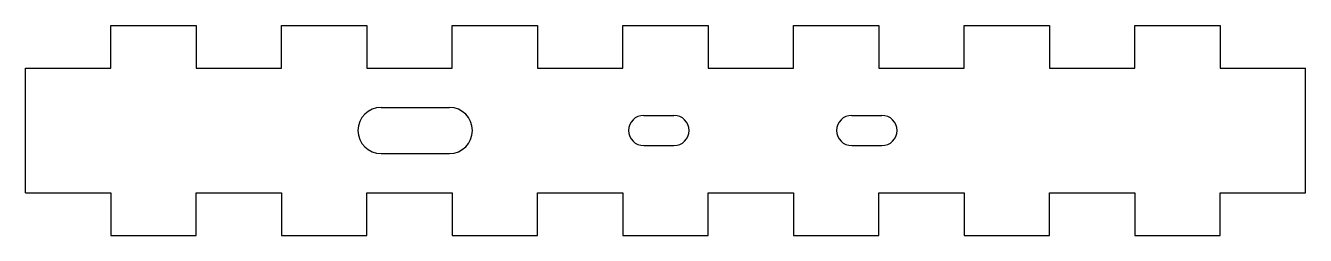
# Model space of a CAD drawing. Header units: millimetres. Extents: x 0 to 360, y -12 to 47.
import ezdxf

# ---------------------------------------------------------------- set-up
doc = ezdxf.new("R2010")
doc.units = ezdxf.units.MM

msp = doc.modelspace()

# ---------------------------------------------------------------- linework, layer by layer
at = {"color": 7, "linetype": 'Continuous', "lineweight": 25}
for p, q in [((24, 47), (48, 47)), ((24, 35), (24, 47)), ((48, 47), (48, 35)), ((72, 47), (96, 47)), ((72, 35), (72, 47)), ((96, 47), (96, 35)), ((120, 47), (144, 47)), ((120, 35), (120, 47)), ((144, 47), (144, 35)), ((168, 47), (192, 47)), ((168, 35), (168, 47)), ((192, 47), (192, 35)), ((216, 47), (240, 47)), ((216, 35), (216, 47)), ((240, 47), (240, 35)), ((264, 47), (288, 47)), ((264, 35), (264, 47)), ((288, 47), (288, 35)), ((312, 47), (336, 47)), ((312, 35), (312, 47)), ((336, 47), (336, 35)), ((0, 35), (24, 35)), ((0, 0), (0, 35)), ((48, 35), (72, 35)), ((96, 35), (120, 35)), ((144, 35), (168, 35)), ((192, 35), (216, 35)), ((240, 35), (264, 35)), ((288, 35), (312, 35)), ((336, 35), (360, 35)), ((360, 0), (360, 35)), ((100, 24), (119.2, 24)), ((173.88, 21.75), (182.38, 21.75)), ((232.38, 21.75), (240.88, 21.75)), ((100, 11), (119.2, 11)), ((173.88, 13.25), (182.38, 13.25)), ((232.38, 13.25), (240.88, 13.25)), ((0, 0), (24, 0)), ((24, 0), (24, -12)), ((48, -12), (48, 0)), ((48, 0), (72, 0)), ((72, 0), (72, -12)), ((96, -12), (96, 0)), ((96, 0), (120, 0)), ((120, 0), (120, -12)), ((144, -12), (144, 0)), ((144, 0), (168, 0)), ((168, 0), (168, -12)), ((192, -12), (192, 0)), ((192, 0), (216, 0)), ((216, 0), (216, -12)), ((240, -12), (240, 0)), ((240, 0), (264, 0)), ((264, 0), (264, -12)), ((288, -12), (288, 0)), ((288, 0), (312, 0)), ((312, 0), (312, -12)), ((336, -12), (336, 0)), ((336, 0), (360, 0)), ((24, -12), (48, -12)), ((72, -12), (96, -12)), ((120, -12), (144, -12)), ((168, -12), (192, -12)), ((216, -12), (240, -12)), ((264, -12), (288, -12)), ((312, -12), (336, -12))]:
    msp.add_line(p, q, dxfattribs=at)
for centre, radius, start, end in [((100, 17.5), 6.5, 90, 270), ((119.2, 17.5), 6.5, 270, 90), ((173.88, 17.5), 4.25, 90, 270), ((182.38, 17.5), 4.25, 270, 90), ((232.38, 17.5), 4.25, 90, 270), ((240.88, 17.5), 4.25, 270, 90)]:
    msp.add_arc(centre, radius, start, end, dxfattribs=at)

doc.saveas('drawing.dxf')
